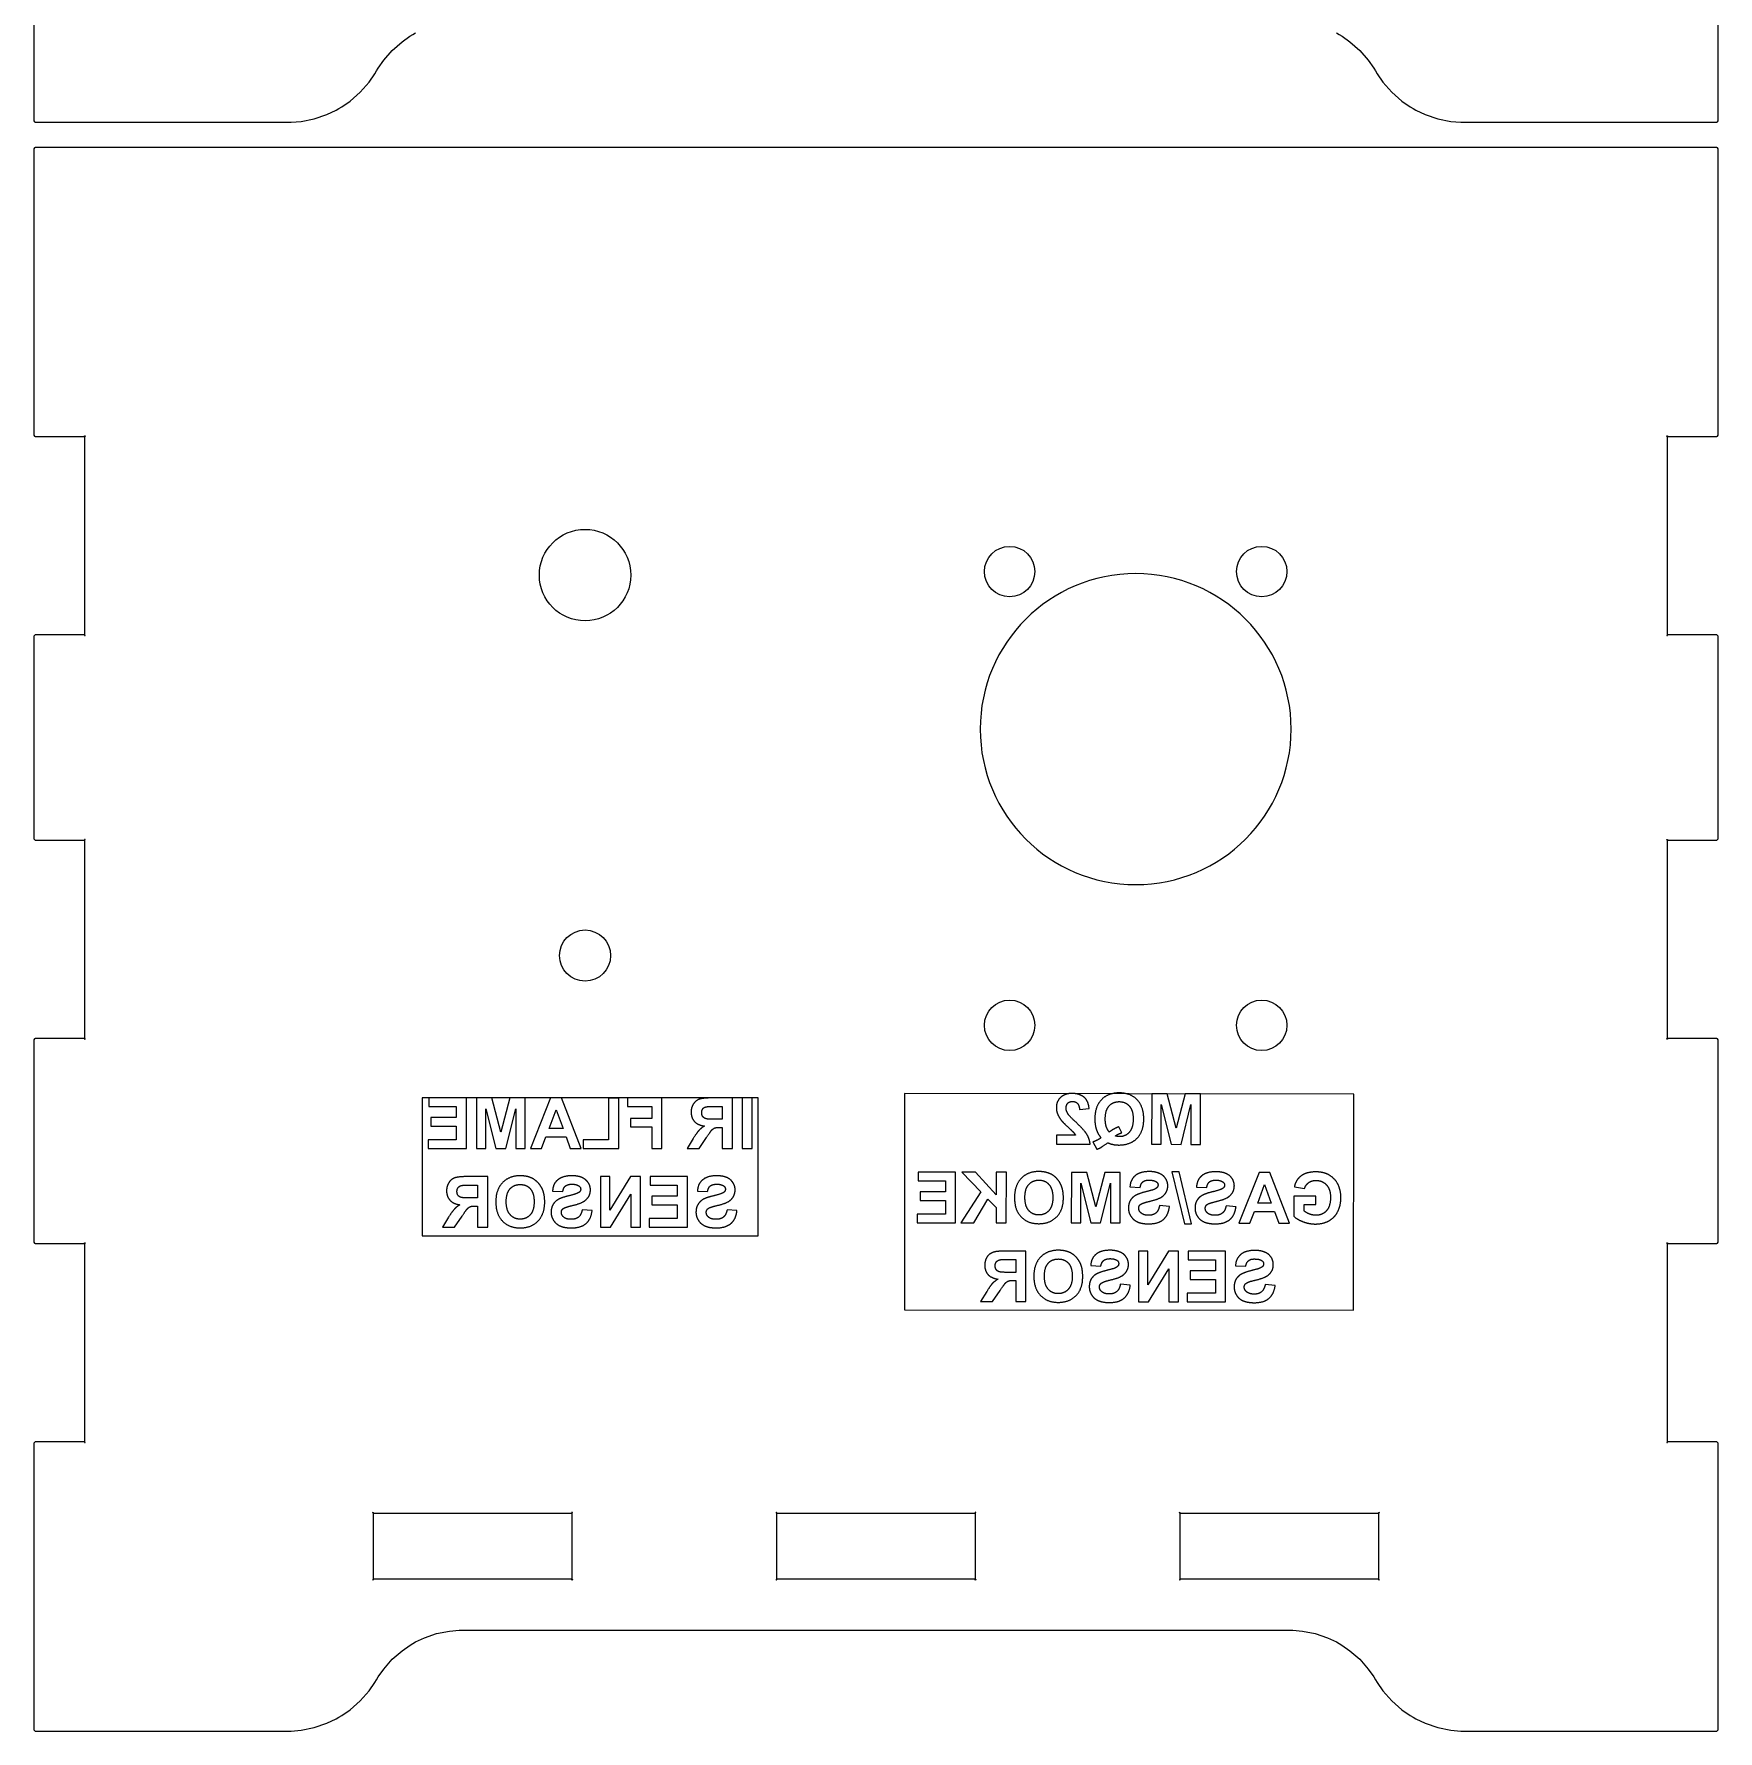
# Model space of a CAD drawing. Header units: millimetres. Extents: x 10 to 212, y 10 to 409.
# Drawn here: x 10 to 110.2, y 10 to 111 of the extents above; entities that cross this region are included whole.
import ezdxf

# ---------------------------------------------------------------- set-up
doc = ezdxf.new("R2010")
doc.units = ezdxf.units.MM
doc.layers.get('0').update_dxf_attribs({"linetype": 'CONTINUOUS'})

msp = doc.modelspace()

# ---------------------------------------------------------------- linework, layer by layer
for p, q in [((35.73, 47.66), (33.5, 47.66)), ((33.5, 47.66), (33.5, 47.15)), ((35.73, 44.66), (35.73, 47.66)), ((37.24, 47.66), (36.33, 47.66)), ((36.33, 47.66), (36.33, 44.66)), ((37.78, 45.62), (37.24, 47.66)), ((38.32, 47.66), (37.78, 45.62)), ((39.23, 47.66), (38.32, 47.66)), ((39.23, 44.66), (39.23, 47.66)), ((40.74, 47.66), (39.54, 44.66)), ((41.38, 47.66), (40.74, 47.66)), ((42.55, 44.66), (41.38, 47.66)), ((44.79, 47.64), (44.18, 47.64)), ((44.18, 47.64), (44.18, 45.17)), ((44.79, 44.66), (44.79, 47.64)), ((47.36, 47.66), (45.31, 47.66)), ((45.31, 47.66), (45.31, 47.15)), ((47.36, 44.66), (47.36, 47.66)), ((51.56, 47.66), (50.28, 47.66)), ((51.56, 44.66), (51.56, 47.66)), ((52.74, 47.66), (52.13, 47.66)), ((52.13, 47.66), (52.13, 44.66)), ((52.74, 44.66), (52.74, 47.66)), ((76.51, 47.91), (76.5, 44.91)), ((77.42, 47.91), (76.51, 47.91)), ((77.95, 45.86), (77.42, 47.91)), ((78.5, 47.9), (77.95, 45.86)), ((79.41, 47.9), (78.5, 47.9)), ((79.4, 44.9), (79.41, 47.9)), ((33.5, 47.15), (35.12, 47.15)), ((35.12, 46.49), (33.62, 46.49)), ((33.62, 46.49), (33.62, 45.98)), ((35.12, 47.15), (35.12, 46.49)), ((36.89, 44.66), (36.89, 47.02)), ((36.89, 47.02), (37.49, 44.66)), ((38.07, 44.66), (38.67, 47.02)), ((38.67, 47.02), (38.67, 44.66)), ((40.66, 45.85), (41.07, 46.96)), ((41.07, 46.96), (41.48, 45.85)), ((45.31, 47.15), (46.76, 47.15)), ((46.76, 46.44), (45.5, 46.44)), ((45.5, 46.44), (45.5, 45.94)), ((46.76, 47.15), (46.76, 46.44)), ((50.48, 47.15), (50.95, 47.15)), ((50.95, 47.15), (50.95, 46.39)), ((72.21, 46.98), (72.78, 47.04)), ((77.07, 44.91), (77.07, 47.27)), ((77.07, 47.27), (77.66, 44.91)), ((78.25, 44.9), (78.84, 47.27)), ((78.84, 47.27), (78.84, 44.9)), ((33.62, 45.98), (35.12, 45.98)), ((35.12, 45.98), (35.12, 45.17)), ((41.48, 45.85), (40.66, 45.85)), ((45.5, 45.94), (46.76, 45.94)), ((46.76, 45.94), (46.76, 44.66)), ((50.95, 46.39), (50.5, 46.39)), ((50.83, 45.91), (50.95, 45.91)), ((50.95, 45.91), (50.95, 44.66)), ((70.83, 45.45), (70.83, 44.91)), ((71.97, 45.45), (70.83, 45.45)), ((74.72, 45.59), (74.55, 45.94)), ((35.12, 45.17), (33.45, 45.17)), ((33.45, 45.17), (33.45, 44.66)), ((33.45, 44.66), (35.73, 44.66)), ((36.33, 44.66), (36.89, 44.66)), ((37.49, 44.66), (38.07, 44.66)), ((38.67, 44.66), (39.23, 44.66)), ((39.54, 44.66), (40.2, 44.66)), ((40.2, 44.66), (40.46, 45.34)), ((40.46, 45.34), (41.66, 45.34)), ((41.66, 45.34), (41.91, 44.66)), ((41.91, 44.66), (42.55, 44.66)), ((44.18, 45.17), (42.68, 45.17)), ((42.68, 45.17), (42.68, 44.66)), ((42.68, 44.66), (44.79, 44.66)), ((46.76, 44.66), (47.36, 44.66)), ((49.23, 45.25), (48.86, 44.66)), ((48.86, 44.66), (49.58, 44.66)), ((49.58, 44.66), (50.02, 45.31)), ((50.95, 44.66), (51.56, 44.66)), ((52.13, 44.66), (52.74, 44.66)), ((70.83, 44.91), (72.84, 44.91)), ((73, 45.04), (73.23, 44.61)), ((76.5, 44.91), (77.07, 44.91)), ((77.66, 44.91), (78.25, 44.9)), ((78.84, 44.9), (79.4, 44.9)), ((37, 42.98), (35.73, 42.98)), ((35.92, 42.47), (36.4, 42.47)), ((36.4, 42.47), (36.4, 41.71)), ((37, 39.98), (37, 42.98)), ((44.26, 42.98), (43.7, 42.98)), ((43.7, 42.98), (43.7, 39.98)), ((45.49, 42.98), (44.26, 40.98)), ((44.26, 40.98), (44.26, 42.98)), ((46.08, 42.98), (45.49, 42.98)), ((46.08, 39.98), (46.08, 42.98)), ((48.88, 42.98), (46.66, 42.98)), ((46.66, 42.98), (46.66, 42.47)), ((46.66, 42.47), (48.28, 42.47)), ((48.28, 42.47), (48.28, 41.81)), ((48.88, 39.98), (48.88, 42.98)), ((64.84, 43.24), (62.61, 43.24)), ((62.61, 43.24), (62.61, 42.73)), ((62.61, 42.73), (64.23, 42.73)), ((64.23, 42.73), (64.23, 42.07)), ((64.84, 40.24), (64.84, 43.24)), ((66.03, 43.24), (65.21, 43.24)), ((65.21, 43.24), (66.34, 42.07)), ((67.25, 41.9), (66.03, 43.24)), ((67.86, 43.24), (67.25, 43.24)), ((67.25, 43.24), (67.25, 41.9)), ((67.85, 40.24), (67.86, 43.24)), ((71.73, 43.23), (71.72, 40.23)), ((72.64, 43.23), (71.73, 43.23)), ((72.29, 40.23), (72.29, 42.59)), ((72.29, 42.59), (72.88, 40.23)), ((73.17, 41.18), (72.64, 43.23)), ((73.72, 43.23), (73.17, 41.18)), ((73.46, 40.23), (74.06, 42.59)), ((74.62, 43.23), (73.72, 43.23)), ((74.06, 42.59), (74.06, 40.23)), ((74.62, 40.23), (74.62, 43.23)), ((78.14, 43.27), (77.71, 43.27)), ((77.71, 43.27), (78.46, 40.17)), ((78.88, 40.17), (78.14, 43.27)), ((82.89, 43.22), (81.69, 40.22)), ((82.81, 41.4), (83.22, 42.52)), ((83.53, 43.22), (82.89, 43.22)), ((83.22, 42.52), (83.62, 41.4)), ((84.7, 40.21), (83.53, 43.22)), ((36.4, 41.71), (35.95, 41.71)), ((40.86, 42.12), (41.47, 42.1)), ((44.31, 39.98), (45.52, 41.94)), ((45.52, 41.94), (45.52, 39.98)), ((48.28, 41.81), (46.77, 41.81)), ((46.77, 41.81), (46.77, 41.3)), ((49.48, 42.12), (50.08, 42.1)), ((64.23, 42.07), (62.73, 42.07)), ((62.73, 42.07), (62.73, 41.56)), ((62.73, 41.56), (64.23, 41.56)), ((64.23, 41.56), (64.23, 40.75)), ((66.34, 42.07), (65.15, 40.24)), ((65.93, 40.24), (66.76, 41.64)), ((66.76, 41.64), (67.25, 41.14)), ((75.21, 42.37), (75.82, 42.34)), ((79.17, 42.36), (79.78, 42.34)), ((83.62, 41.4), (82.81, 41.4)), ((84.96, 41.82), (84.95, 40.63)), ((86.26, 41.82), (84.96, 41.82)), ((84.99, 42.38), (85.6, 42.27)), ((86.26, 41.32), (86.26, 41.82)), ((34.67, 40.57), (34.31, 39.98)), ((35.03, 39.98), (35.47, 40.63)), ((36.27, 41.23), (36.4, 41.23)), ((36.4, 41.23), (36.4, 39.98)), ((43.21, 40.96), (42.62, 41.01)), ((48.28, 40.49), (46.6, 40.49)), ((46.6, 40.49), (46.6, 39.98)), ((46.77, 41.3), (48.28, 41.3)), ((48.28, 41.3), (48.28, 40.49)), ((51.83, 40.96), (51.24, 41.01)), ((64.23, 40.75), (62.55, 40.75)), ((62.55, 40.75), (62.55, 40.24)), ((67.25, 41.14), (67.25, 40.24)), ((77.56, 41.2), (76.97, 41.26)), ((81.52, 41.19), (80.93, 41.25)), ((82.35, 40.22), (82.61, 40.9)), ((82.61, 40.9), (83.81, 40.9)), ((83.81, 40.9), (84.06, 40.22)), ((85.57, 40.94), (85.57, 41.32)), ((85.57, 41.32), (86.26, 41.32)), ((34.31, 39.98), (35.03, 39.98)), ((36.4, 39.98), (37, 39.98)), ((43.7, 39.98), (44.31, 39.98)), ((45.52, 39.98), (46.08, 39.98)), ((46.6, 39.98), (48.88, 39.98)), ((62.55, 40.24), (64.84, 40.24)), ((65.15, 40.24), (65.93, 40.24)), ((67.25, 40.24), (67.85, 40.24)), ((71.72, 40.23), (72.29, 40.23)), ((72.88, 40.23), (73.46, 40.23)), ((74.06, 40.23), (74.62, 40.23)), ((78.46, 40.17), (78.88, 40.17)), ((81.69, 40.22), (82.35, 40.22)), ((84.06, 40.22), (84.7, 40.21)), ((69.02, 38.55), (67.75, 38.55)), ((69.02, 35.55), (69.02, 38.55)), ((75.72, 38.54), (75.71, 35.54)), ((76.28, 38.54), (75.72, 38.54)), ((77.51, 38.54), (76.28, 36.54)), ((76.28, 36.54), (76.28, 38.54)), ((78.1, 38.54), (77.51, 38.54)), ((78.09, 35.54), (78.1, 38.54)), ((80.9, 38.54), (78.67, 38.54)), ((78.67, 38.54), (78.67, 38.03)), ((80.9, 35.54), (80.9, 38.54)), ((67.94, 38.05), (68.41, 38.05)), ((68.41, 38.05), (68.41, 37.28)), ((72.88, 37.69), (73.48, 37.66)), ((76.32, 35.54), (77.53, 37.5)), ((77.53, 37.5), (77.53, 35.54)), ((78.67, 38.03), (80.29, 38.03)), ((80.29, 37.37), (78.79, 37.37)), ((78.79, 37.37), (78.79, 36.86)), ((80.29, 38.03), (80.29, 37.37)), ((81.49, 37.68), (82.1, 37.65)), ((68.41, 37.28), (67.96, 37.28)), ((68.29, 36.81), (68.41, 36.81)), ((68.41, 36.81), (68.41, 35.55)), ((75.23, 36.52), (74.64, 36.58)), ((78.79, 36.86), (80.29, 36.86)), ((80.29, 36.86), (80.29, 36.04)), ((83.85, 36.51), (83.26, 36.57)), ((66.69, 36.14), (66.32, 35.56)), ((66.32, 35.56), (67.04, 35.55)), ((67.04, 35.55), (67.48, 36.21)), ((68.41, 35.55), (69.02, 35.55)), ((75.71, 35.54), (76.32, 35.54)), ((77.53, 35.54), (78.09, 35.54)), ((80.29, 36.04), (78.61, 36.05)), ((78.61, 36.05), (78.61, 35.54)), ((78.61, 35.54), (80.9, 35.54))]:
    msp.add_line(p, q)
for points in [[(10, 122.8), (10, 105.8), (10, 105.78), (10.03, 105.73), (10.08, 105.7), (10.1, 105.7), (13.1, 105.7), (25.1, 105.7), (25.3, 105.7), (25.9, 105.75), (26.68, 105.91), (27.43, 106.16), (27.98, 106.42), (28.15, 106.52), (28.32, 106.62), (28.81, 106.96), (29.41, 107.49), (29.94, 108.09), (30.28, 108.58), (30.38, 108.75), (30.48, 108.92), (30.81, 109.39), (31.32, 109.97), (31.9, 110.48), (32.37, 110.81), (32.54, 110.91), (32.71, 111.01)], [(87.49, 111.01), (87.66, 110.91), (87.83, 110.81), (88.3, 110.48), (88.88, 109.97), (89.39, 109.39), (89.72, 108.92), (89.82, 108.75), (89.92, 108.58), (90.26, 108.09), (90.79, 107.49), (91.38, 106.96), (91.88, 106.62), (92.05, 106.52), (92.22, 106.42), (92.77, 106.16), (93.52, 105.91), (94.3, 105.75), (94.9, 105.7), (95.1, 105.7), (107.1, 105.7), (110.1, 105.7), (110.12, 105.7), (110.17, 105.73), (110.2, 105.78), (110.2, 105.8), (110.2, 122.8)]]:
    msp.add_lwpolyline(points)
for points in [[(13.1, 10), (25.1, 10), (25.3, 10), (25.9, 10.05), (26.68, 10.21), (27.43, 10.46), (27.98, 10.72), (28.15, 10.82), (28.32, 10.92), (28.81, 11.26), (29.41, 11.79), (29.94, 12.39), (30.28, 12.88), (30.38, 13.05), (30.48, 13.22), (30.81, 13.69), (31.32, 14.27), (31.9, 14.78), (32.38, 15.11), (32.54, 15.21), (32.71, 15.31), (33.24, 15.55), (33.96, 15.8), (34.72, 15.95), (35.3, 16), (35.49, 16), (84.71, 16), (84.9, 16), (85.48, 15.95), (86.23, 15.8), (86.96, 15.55), (87.49, 15.31), (87.66, 15.21), (87.82, 15.11), (88.3, 14.78), (88.88, 14.27), (89.39, 13.69), (89.72, 13.22), (89.82, 13.05), (89.92, 12.88), (90.26, 12.39), (90.79, 11.79), (91.38, 11.26), (91.88, 10.92), (92.05, 10.82), (92.22, 10.72), (92.77, 10.46), (93.52, 10.21), (94.3, 10.05), (94.9, 10), (95.1, 10), (107.1, 10), (110.1, 10), (110.12, 10), (110.17, 10.03), (110.2, 10.08), (110.2, 10.1), (110.2, 27.1), (110.2, 27.12), (110.17, 27.17), (110.12, 27.2), (110.1, 27.2), (107.2, 27.2), (107.2, 39), (107.19, 39), (107.16, 39.02), (107.16, 39.04), (107.19, 39.04), (107.2, 39.01), (107.2, 39), (110.1, 39), (110.12, 39), (110.17, 39.03), (110.2, 39.08), (110.2, 39.1), (110.2, 51.1), (110.2, 51.12), (110.17, 51.17), (110.12, 51.2), (110.1, 51.2), (107.2, 51.2), (107.2, 51.19), (107.19, 51.16), (107.16, 51.16), (107.16, 51.19), (107.19, 51.2), (107.2, 51.2), (107.2, 63), (107.19, 63), (107.16, 63.01), (107.16, 63.04), (107.19, 63.04), (107.2, 63.01), (107.2, 63), (110.1, 63), (110.12, 63), (110.17, 63.03), (110.2, 63.08), (110.2, 63.1), (110.2, 75.1), (110.2, 75.12), (110.17, 75.17), (110.12, 75.2), (110.1, 75.2), (107.2, 75.2), (107.19, 75.2), (107.16, 75.19), (107.16, 75.16), (107.19, 75.16), (107.2, 75.19), (107.2, 75.2), (107.2, 87), (107.19, 87), (107.16, 87.01), (107.16, 87.04), (107.19, 87.04), (107.2, 87.01), (107.2, 87), (110.1, 87), (110.12, 87), (110.17, 87.03), (110.2, 87.08), (110.2, 87.1), (110.2, 104.1), (110.2, 104.12), (110.17, 104.17), (110.12, 104.2), (110.1, 104.2), (107.1, 104.2), (13.1, 104.2), (10.1, 104.2), (10.08, 104.2), (10.03, 104.17), (10, 104.12), (10, 104.1), (10, 87.1), (10, 87.08), (10.03, 87.03), (10.08, 87), (10.1, 87), (13, 87), (13, 87.01), (13.01, 87.04), (13.04, 87.04), (13.04, 87.01), (13.01, 87), (13, 87), (13, 75.2), (10.1, 75.2), (10.08, 75.2), (10.03, 75.17), (10, 75.12), (10, 75.1), (10, 63.1), (10, 63.08), (10.03, 63.03), (10.08, 63), (10.1, 63), (13, 63), (13, 51.2), (10.1, 51.2), (10.08, 51.2), (10.03, 51.17), (10, 51.12), (10, 51.1), (10, 39.1), (10, 39.08), (10.03, 39.03), (10.08, 39), (10.1, 39), (13, 39), (13, 39.01), (13.01, 39.04), (13.04, 39.04), (13.04, 39.02), (13.01, 39), (13, 39), (13, 27.2), (13, 27.19), (13.01, 27.16), (13.04, 27.16), (13.04, 27.19), (13.01, 27.2), (13, 27.2), (10.1, 27.2), (10.08, 27.2), (10.03, 27.17), (10, 27.12), (10, 27.1), (10, 10.1), (10, 10.08), (10.03, 10.03), (10.08, 10), (10.1, 10)], [(13.01, 75.2), (13, 75.2), (13, 75.19), (13.01, 75.16), (13.04, 75.16), (13.04, 75.19)], [(13, 63.01), (13, 63), (13.01, 63), (13.04, 63.01), (13.04, 63.04), (13.01, 63.04)], [(13, 51.19), (13.01, 51.16), (13.04, 51.16), (13.04, 51.19), (13.01, 51.2), (13, 51.2)], [(33.09, 39.45), (53.09, 39.45), (53.09, 47.66), (33.09, 47.66)], [(61.79, 35.06), (88.51, 35.03), (88.53, 47.89), (61.8, 47.93)], [(107.19, 27.16), (107.2, 27.19), (107.2, 27.2), (107.19, 27.2), (107.16, 27.19), (107.16, 27.16)], [(30.16, 19.01), (30.16, 18.99), (30.18, 18.98), (30.2, 19.02), (30.2, 19.03), (30.2, 22.97), (30.19, 22.97), (30.16, 22.99), (30.16, 23.01), (30.18, 23.02), (30.2, 22.99), (30.2, 22.97), (42, 22.97), (42.01, 22.97), (42.04, 22.99), (42.04, 23.01), (42.01, 23.02), (42, 22.99), (42, 22.97), (42, 19.03), (42.01, 19.03), (42.04, 19.01), (42.04, 18.99), (42.01, 18.98), (42, 19.02), (42, 19.03), (36.1, 19.03), (30.2, 19.03), (30.19, 19.03)], [(54.19, 22.97), (54.2, 22.97), (54.2, 22.99), (54.18, 23.02), (54.16, 23.01), (54.16, 22.99)], [(60.1, 19.03), (54.2, 19.03), (54.2, 22.97), (66, 22.97), (66.01, 22.97), (66.04, 22.99), (66.04, 23.01), (66.01, 23.02), (66, 22.99), (66, 22.97), (66, 19.03), (66.01, 19.03), (66.04, 19.01), (66.04, 18.99), (66.01, 18.98), (66, 19.02), (66, 19.03)], [(90, 19.03), (84.1, 19.03), (78.2, 19.03), (78.19, 19.03), (78.16, 19.01), (78.16, 18.99), (78.18, 18.98), (78.2, 19.02), (78.2, 19.03), (78.2, 22.97), (78.19, 22.97), (78.16, 22.99), (78.16, 23.01), (78.18, 23.02), (78.2, 22.99), (78.2, 22.97), (90, 22.97), (90, 22.99), (90.01, 23.02), (90.04, 23.01), (90.04, 22.99), (90.01, 22.97), (90, 22.97)], [(54.2, 19.03), (54.19, 19.03), (54.16, 19.01), (54.16, 18.99), (54.18, 18.98), (54.2, 19.02)], [(90.04, 18.99), (90.04, 19.01), (90.01, 19.03), (90, 19.03), (90, 19.02), (90.01, 18.98)]]:
    msp.add_lwpolyline(points, close=True)
for centre, radius in [((42.79, 78.76), 2.72), ((68.05, 78.97), 1.5), ((68.05, 78.97), 1.5), ((83.05, 78.97), 1.5), ((83.05, 78.97), 1.5), ((42.79, 56.13), 1.52), ((42.79, 56.13), 1.52), ((68.05, 51.98), 1.5), ((68.05, 51.98), 1.5), ((83.05, 51.98), 1.5), ((83.05, 51.98), 1.5)]:
    msp.add_circle(centre, radius)
at = {"extrusion": (0, 0, -1)}
msp.add_circle((-75.55, 69.6), 9.25, dxfattribs=at)
for points in [[(49.58, 47.58), (49.36, 47.5), (49.23, 47.29)], [(50.28, 47.66), (49.8, 47.66), (49.58, 47.58)], [(71.08, 47.69), (70.83, 47.45), (70.83, 47.09)], [(71.78, 47.93), (71.34, 47.93), (71.08, 47.69)], [(71.51, 47.35), (71.61, 47.45), (71.8, 47.45)], [(72.46, 47.72), (72.19, 47.92), (71.78, 47.93)], [(71.8, 47.45), (71.98, 47.45), (72.08, 47.34)], [(72.78, 47.04), (72.73, 47.51), (72.46, 47.72)], [(73.51, 47.55), (73.12, 47.15), (73.12, 46.41)], [(74.57, 47.96), (73.9, 47.96), (73.51, 47.55)], [(75.64, 47.55), (75.24, 47.96), (74.57, 47.96)], [(76.03, 46.41), (76.03, 47.14), (75.64, 47.55)], [(49.23, 47.29), (49.1, 47.09), (49.1, 46.82)], [(49.1, 46.82), (49.1, 46.48), (49.3, 46.26)], [(49.73, 46.78), (49.73, 46.93), (49.81, 47.03)], [(49.79, 46.56), (49.73, 46.65), (49.73, 46.78)], [(49.96, 46.43), (49.85, 46.47), (49.79, 46.56)], [(49.81, 47.03), (49.89, 47.12), (50.04, 47.14)], [(50.04, 47.14), (50.11, 47.15), (50.48, 47.15)], [(70.83, 47.09), (70.83, 46.89), (70.9, 46.71)], [(70.9, 46.71), (70.98, 46.52), (71.13, 46.32)], [(71.41, 47.05), (71.41, 47.24), (71.51, 47.35)], [(71.53, 46.7), (71.41, 46.88), (71.41, 47.05)], [(72, 46.21), (71.61, 46.57), (71.53, 46.7)], [(72.08, 47.34), (72.19, 47.23), (72.21, 46.98)], [(73.74, 46.41), (73.74, 46.93), (73.97, 47.19)], [(73.97, 47.19), (74.2, 47.44), (74.57, 47.44)], [(74.57, 47.44), (74.94, 47.44), (75.17, 47.18)], [(75.17, 47.18), (75.4, 46.93), (75.4, 46.41)], [(49.57, 45.73), (49.44, 45.6), (49.23, 45.25)], [(49.3, 46.26), (49.5, 46.04), (49.89, 45.99)], [(49.89, 45.99), (49.7, 45.87), (49.57, 45.73)], [(50.5, 46.39), (50.07, 46.39), (49.96, 46.43)], [(50.02, 45.31), (50.25, 45.66), (50.34, 45.76)], [(50.34, 45.76), (50.43, 45.85), (50.52, 45.88)], [(50.52, 45.88), (50.62, 45.91), (50.83, 45.91)], [(71.13, 46.32), (71.24, 46.19), (71.51, 45.94)], [(71.51, 45.94), (71.78, 45.69), (71.85, 45.61)], [(71.85, 45.61), (71.93, 45.52), (71.97, 45.45)], [(72.65, 45.49), (72.48, 45.76), (72, 46.21)], [(72.84, 44.91), (72.81, 45.21), (72.65, 45.49)], [(73.12, 46.41), (73.12, 46.02), (73.23, 45.73)], [(73.23, 45.73), (73.31, 45.5), (73.49, 45.29)], [(73.8, 45.96), (73.74, 46.16), (73.74, 46.41)], [(73.98, 45.63), (73.86, 45.77), (73.8, 45.96)], [(74.55, 45.94), (74.25, 45.84), (73.98, 45.63)], [(74.34, 45.4), (74.53, 45.53), (74.72, 45.59)], [(75.17, 45.62), (74.94, 45.36), (74.59, 45.36)], [(75.4, 46.41), (75.4, 45.88), (75.17, 45.62)], [(75.63, 45.26), (76.03, 45.67), (76.03, 46.41)], [(73.49, 45.29), (73.27, 45.13), (73, 45.04)], [(73.23, 44.61), (73.36, 44.65), (73.49, 44.72)], [(73.49, 44.72), (73.52, 44.74), (73.9, 44.99)], [(73.9, 44.99), (74.19, 44.86), (74.55, 44.86)], [(74.59, 45.36), (74.46, 45.36), (74.34, 45.4)], [(74.55, 44.86), (75.24, 44.86), (75.63, 45.26)], [(34.68, 42.61), (34.55, 42.4), (34.55, 42.14)], [(35.03, 42.9), (34.81, 42.82), (34.68, 42.61)], [(35.73, 42.98), (35.25, 42.98), (35.03, 42.9)], [(35.25, 42.34), (35.34, 42.44), (35.48, 42.46)], [(35.48, 42.46), (35.56, 42.47), (35.92, 42.47)], [(37.88, 42.62), (37.48, 42.21), (37.48, 41.48)], [(38.94, 43.03), (38.27, 43.03), (37.88, 42.62)], [(38.33, 42.26), (38.56, 42.51), (38.93, 42.51)], [(38.93, 42.51), (39.31, 42.51), (39.53, 42.26)], [(39.58, 42.91), (39.3, 43.03), (38.94, 43.03)], [(39.97, 42.64), (39.79, 42.82), (39.58, 42.91)], [(40.25, 42.23), (40.15, 42.46), (39.97, 42.64)], [(41.16, 42.78), (40.87, 42.54), (40.86, 42.12)], [(42.01, 43.03), (41.45, 43.03), (41.16, 42.78)], [(41.47, 42.1), (41.51, 42.33), (41.63, 42.43)], [(41.63, 42.43), (41.76, 42.53), (42.02, 42.53)], [(42.6, 42.93), (42.36, 43.03), (42.01, 43.03)], [(42.02, 42.53), (42.28, 42.53), (42.43, 42.42)], [(42.43, 42.42), (42.53, 42.35), (42.53, 42.23)], [(42.98, 42.62), (42.85, 42.82), (42.6, 42.93)], [(43.11, 42.19), (43.11, 42.42), (42.98, 42.62)], [(49.78, 42.78), (49.49, 42.54), (49.48, 42.12)], [(50.63, 43.03), (50.06, 43.03), (49.78, 42.78)], [(50.08, 42.1), (50.12, 42.33), (50.25, 42.43)], [(50.25, 42.43), (50.38, 42.53), (50.63, 42.53)], [(51.22, 42.93), (50.97, 43.03), (50.63, 43.03)], [(50.63, 42.53), (50.9, 42.53), (51.05, 42.42)], [(51.05, 42.42), (51.14, 42.35), (51.14, 42.23)], [(51.59, 42.62), (51.46, 42.82), (51.22, 42.93)], [(51.72, 42.19), (51.72, 42.42), (51.59, 42.62)], [(68.74, 42.87), (68.34, 42.46), (68.34, 41.73)], [(69.8, 43.28), (69.13, 43.29), (68.74, 42.87)], [(68.96, 41.74), (68.96, 42.26), (69.19, 42.51)], [(69.19, 42.51), (69.42, 42.77), (69.79, 42.77)], [(69.79, 42.77), (70.17, 42.77), (70.39, 42.51)], [(70.44, 43.16), (70.16, 43.28), (69.8, 43.28)], [(70.39, 42.51), (70.62, 42.25), (70.62, 41.73)], [(70.83, 42.89), (70.65, 43.08), (70.44, 43.16)], [(71.11, 42.48), (71.01, 42.71), (70.83, 42.89)], [(71.25, 41.71), (71.25, 42.17), (71.11, 42.48)], [(75.51, 43.03), (75.23, 42.78), (75.21, 42.37)], [(76.36, 43.28), (75.8, 43.28), (75.51, 43.03)], [(75.82, 42.34), (75.86, 42.57), (75.98, 42.67)], [(75.98, 42.67), (76.11, 42.78), (76.37, 42.77)], [(76.95, 43.17), (76.71, 43.28), (76.36, 43.28)], [(76.37, 42.77), (76.63, 42.77), (76.78, 42.67)], [(76.78, 42.67), (76.88, 42.6), (76.88, 42.48)], [(76.88, 42.48), (76.88, 42.37), (76.79, 42.3)], [(77.33, 42.87), (77.2, 43.07), (76.95, 43.17)], [(77.18, 41.83), (77.46, 42.08), (77.46, 42.44)], [(77.46, 42.44), (77.46, 42.67), (77.33, 42.87)], [(79.47, 43.02), (79.19, 42.78), (79.17, 42.36)], [(80.32, 43.27), (79.76, 43.27), (79.47, 43.02)], [(79.78, 42.34), (79.82, 42.57), (79.94, 42.67)], [(79.94, 42.67), (80.07, 42.77), (80.33, 42.77)], [(80.91, 43.17), (80.67, 43.27), (80.32, 43.27)], [(80.33, 42.77), (80.59, 42.77), (80.74, 42.66)], [(80.74, 42.66), (80.84, 42.59), (80.84, 42.47)], [(80.84, 42.47), (80.84, 42.37), (80.75, 42.29)], [(81.29, 42.86), (81.16, 43.06), (80.91, 43.17)], [(81.14, 41.83), (81.42, 42.08), (81.42, 42.43)], [(81.42, 42.43), (81.42, 42.66), (81.29, 42.86)], [(85.4, 43.03), (85.09, 42.8), (84.99, 42.38)], [(86.27, 43.26), (85.71, 43.26), (85.4, 43.03)], [(85.6, 42.27), (85.66, 42.49), (85.84, 42.62)], [(85.84, 42.62), (86.01, 42.75), (86.27, 42.75)], [(86.99, 43.11), (86.7, 43.26), (86.27, 43.26)], [(86.27, 42.75), (86.67, 42.75), (86.9, 42.49)], [(86.9, 42.49), (87.14, 42.24), (87.14, 41.75)], [(87.57, 42.55), (87.37, 42.92), (86.99, 43.11)], [(87.76, 41.72), (87.76, 42.19), (87.57, 42.55)], [(34.55, 42.14), (34.55, 41.8), (34.75, 41.58)], [(34.75, 41.58), (34.95, 41.36), (35.34, 41.3)], [(35.17, 42.1), (35.17, 42.25), (35.25, 42.34)], [(35.23, 41.87), (35.17, 41.96), (35.17, 42.1)], [(35.4, 41.75), (35.3, 41.78), (35.23, 41.87)], [(35.95, 41.71), (35.51, 41.71), (35.4, 41.75)], [(37.48, 41.48), (37.48, 40.75), (37.87, 40.34)], [(38.1, 41.49), (38.1, 42.01), (38.33, 42.26)], [(38.34, 40.71), (38.1, 40.97), (38.1, 41.49)], [(39.53, 42.26), (39.76, 42), (39.76, 41.48)], [(39.76, 41.48), (39.76, 40.97), (39.53, 40.71)], [(39.99, 40.34), (40.39, 40.75), (40.39, 41.46)], [(40.39, 41.46), (40.39, 41.92), (40.25, 42.23)], [(41.23, 41.64), (41.01, 41.52), (40.89, 41.33)], [(41.88, 41.85), (41.44, 41.75), (41.23, 41.64)], [(42.44, 42.05), (42.32, 41.96), (41.88, 41.85)], [(42.15, 41.29), (42.63, 41.41), (42.83, 41.59)], [(42.53, 42.23), (42.53, 42.13), (42.44, 42.05)], [(42.83, 41.59), (43.11, 41.84), (43.11, 42.19)], [(49.84, 41.64), (49.63, 41.52), (49.51, 41.33)], [(50.5, 41.85), (50.05, 41.75), (49.84, 41.64)], [(51.05, 42.05), (50.94, 41.96), (50.5, 41.85)], [(50.76, 41.29), (51.25, 41.41), (51.45, 41.59)], [(51.14, 42.23), (51.14, 42.13), (51.05, 42.05)], [(51.45, 41.59), (51.72, 41.84), (51.72, 42.19)], [(68.34, 41.73), (68.34, 41), (68.73, 40.59)], [(69.19, 40.96), (68.96, 41.22), (68.96, 41.74)], [(70.62, 41.73), (70.62, 41.22), (70.39, 40.96)], [(70.85, 40.59), (71.25, 41), (71.25, 41.71)], [(75.24, 41.58), (75.12, 41.38), (75.12, 41.1)], [(75.58, 41.88), (75.36, 41.77), (75.24, 41.58)], [(76.23, 42.1), (75.79, 41.99), (75.58, 41.88)], [(75.79, 41.28), (75.85, 41.35), (76.01, 41.41)], [(76.01, 41.41), (76.12, 41.45), (76.5, 41.54)], [(76.79, 42.3), (76.67, 42.2), (76.23, 42.1)], [(76.5, 41.54), (76.98, 41.66), (77.18, 41.83)], [(79.2, 41.57), (79.08, 41.38), (79.08, 41.1)], [(79.54, 41.88), (79.32, 41.77), (79.2, 41.57)], [(80.19, 42.09), (79.75, 41.99), (79.54, 41.88)], [(79.75, 41.27), (79.81, 41.35), (79.97, 41.4)], [(79.97, 41.4), (80.08, 41.44), (80.45, 41.53)], [(80.75, 42.29), (80.63, 42.2), (80.19, 42.09)], [(80.45, 41.53), (80.94, 41.65), (81.14, 41.83)], [(87.14, 41.75), (87.14, 41.21), (86.9, 40.95)], [(87.58, 40.92), (87.76, 41.29), (87.76, 41.72)], [(35.02, 41.05), (34.89, 40.91), (34.67, 40.57)], [(35.34, 41.3), (35.14, 41.19), (35.02, 41.05)], [(35.47, 40.63), (35.7, 40.98), (35.79, 41.07)], [(35.79, 41.07), (35.87, 41.16), (35.97, 41.2)], [(35.97, 41.2), (36.07, 41.23), (36.27, 41.23)], [(38.93, 40.45), (38.57, 40.45), (38.34, 40.71)], [(39.53, 40.71), (39.29, 40.45), (38.93, 40.45)], [(40.89, 41.33), (40.77, 41.14), (40.77, 40.85)], [(40.77, 40.85), (40.77, 40.6), (40.92, 40.37)], [(41.38, 40.85), (41.38, 40.96), (41.44, 41.03)], [(41.53, 40.56), (41.38, 40.69), (41.38, 40.85)], [(41.44, 41.03), (41.51, 41.11), (41.66, 41.16)], [(41.97, 40.44), (41.68, 40.44), (41.53, 40.56)], [(41.66, 41.16), (41.77, 41.2), (42.15, 41.29)], [(42.41, 40.58), (42.25, 40.44), (41.97, 40.44)], [(42.62, 41.01), (42.57, 40.72), (42.41, 40.58)], [(42.85, 40.19), (43.15, 40.45), (43.21, 40.96)], [(49.51, 41.33), (49.39, 41.14), (49.39, 40.85)], [(49.39, 40.85), (49.39, 40.6), (49.54, 40.37)], [(50, 40.85), (50, 40.96), (50.06, 41.03)], [(50.15, 40.56), (50, 40.69), (50, 40.85)], [(50.06, 41.03), (50.12, 41.11), (50.28, 41.16)], [(50.59, 40.44), (50.29, 40.44), (50.15, 40.56)], [(50.28, 41.16), (50.38, 41.2), (50.76, 41.29)], [(51.03, 40.58), (50.86, 40.44), (50.59, 40.44)], [(51.24, 41.01), (51.19, 40.72), (51.03, 40.58)], [(51.47, 40.19), (51.77, 40.45), (51.83, 40.96)], [(68.73, 40.59), (69.12, 40.18), (69.79, 40.18)], [(69.79, 40.7), (69.43, 40.7), (69.19, 40.96)], [(70.39, 40.96), (70.15, 40.7), (69.79, 40.7)], [(69.79, 40.18), (70.45, 40.18), (70.85, 40.59)], [(75.12, 41.1), (75.12, 40.84), (75.27, 40.62)], [(75.27, 40.62), (75.41, 40.39), (75.67, 40.28)], [(75.73, 41.1), (75.73, 41.2), (75.79, 41.28)], [(75.88, 40.81), (75.73, 40.93), (75.73, 41.1)], [(76.32, 40.68), (76.03, 40.68), (75.88, 40.81)], [(76.76, 40.82), (76.59, 40.68), (76.32, 40.68)], [(76.32, 40.17), (76.89, 40.17), (77.2, 40.43)], [(76.97, 41.26), (76.92, 40.96), (76.76, 40.82)], [(77.2, 40.43), (77.5, 40.7), (77.56, 41.2)], [(79.08, 41.1), (79.08, 40.84), (79.23, 40.61)], [(79.23, 40.61), (79.37, 40.39), (79.63, 40.28)], [(79.69, 41.09), (79.69, 41.2), (79.75, 41.27)], [(79.84, 40.8), (79.69, 40.93), (79.69, 41.09)], [(80.28, 40.68), (79.99, 40.68), (79.84, 40.8)], [(80.72, 40.82), (80.55, 40.68), (80.28, 40.68)], [(80.28, 40.17), (80.85, 40.17), (81.16, 40.43)], [(80.93, 41.25), (80.88, 40.96), (80.72, 40.82)], [(81.16, 40.43), (81.46, 40.69), (81.52, 41.19)], [(84.95, 40.63), (85.14, 40.44), (85.5, 40.3)], [(85.89, 40.75), (85.7, 40.83), (85.57, 40.94)], [(86.28, 40.68), (86.09, 40.68), (85.89, 40.75)], [(86.9, 40.95), (86.66, 40.68), (86.28, 40.68)], [(87.06, 40.36), (87.41, 40.56), (87.58, 40.92)], [(37.87, 40.34), (38.27, 39.93), (38.93, 39.93)], [(38.93, 39.93), (39.6, 39.93), (39.99, 40.34)], [(40.92, 40.37), (41.06, 40.15), (41.32, 40.04)], [(41.32, 40.04), (41.58, 39.93), (41.98, 39.93)], [(41.98, 39.93), (42.54, 39.93), (42.85, 40.19)], [(49.54, 40.37), (49.68, 40.15), (49.94, 40.04)], [(49.94, 40.04), (50.2, 39.93), (50.59, 39.93)], [(50.59, 39.93), (51.16, 39.93), (51.47, 40.19)], [(75.67, 40.28), (75.93, 40.17), (76.32, 40.17)], [(79.63, 40.28), (79.89, 40.17), (80.28, 40.17)], [(85.5, 40.3), (85.87, 40.16), (86.24, 40.16)], [(86.24, 40.16), (86.71, 40.16), (87.06, 40.36)], [(67.05, 38.47), (66.83, 38.39), (66.7, 38.19)], [(67.75, 38.55), (67.26, 38.55), (67.05, 38.47)], [(70.95, 38.6), (70.29, 38.6), (69.89, 38.19)], [(71.6, 38.48), (71.32, 38.6), (70.95, 38.6)], [(71.99, 38.21), (71.81, 38.39), (71.6, 38.48)], [(74.03, 38.6), (73.46, 38.6), (73.18, 38.35)], [(74.62, 38.49), (74.37, 38.6), (74.03, 38.6)], [(74.99, 38.19), (74.86, 38.39), (74.62, 38.49)], [(82.65, 38.59), (82.08, 38.59), (81.79, 38.34)], [(83.24, 38.48), (82.99, 38.59), (82.65, 38.59)], [(83.61, 38.18), (83.48, 38.38), (83.24, 38.48)], [(66.7, 38.19), (66.57, 37.98), (66.57, 37.71)], [(66.57, 37.71), (66.57, 37.38), (66.76, 37.16)], [(67.19, 37.67), (67.19, 37.83), (67.27, 37.92)], [(67.25, 37.45), (67.19, 37.54), (67.19, 37.67)], [(67.42, 37.32), (67.31, 37.36), (67.25, 37.45)], [(67.27, 37.92), (67.35, 38.01), (67.5, 38.04)], [(67.5, 38.04), (67.57, 38.05), (67.94, 38.05)], [(69.89, 38.19), (69.49, 37.78), (69.49, 37.05)], [(70.12, 37.06), (70.12, 37.58), (70.35, 37.83)], [(70.35, 37.83), (70.57, 38.08), (70.95, 38.08)], [(70.95, 38.08), (71.32, 38.08), (71.55, 37.83)], [(71.55, 37.83), (71.78, 37.57), (71.78, 37.05)], [(72.27, 37.8), (72.16, 38.03), (71.99, 38.21)], [(72.4, 37.03), (72.4, 37.49), (72.27, 37.8)], [(73.18, 38.35), (72.89, 38.1), (72.88, 37.69)], [(73.9, 37.42), (73.45, 37.31), (73.24, 37.2)], [(73.48, 37.66), (73.52, 37.89), (73.65, 37.99)], [(73.65, 37.99), (73.78, 38.1), (74.03, 38.1)], [(74.45, 37.62), (74.34, 37.52), (73.9, 37.42)], [(74.03, 38.1), (74.3, 38.1), (74.45, 37.99)], [(74.45, 37.99), (74.54, 37.92), (74.54, 37.8)], [(74.54, 37.8), (74.54, 37.69), (74.45, 37.62)], [(74.84, 37.16), (75.12, 37.4), (75.12, 37.76)], [(75.12, 37.76), (75.12, 37.99), (74.99, 38.19)], [(81.79, 38.34), (81.51, 38.09), (81.49, 37.68)], [(82.51, 37.41), (82.07, 37.3), (81.86, 37.19)], [(82.1, 37.65), (82.14, 37.88), (82.27, 37.98)], [(82.27, 37.98), (82.39, 38.09), (82.65, 38.08)], [(83.07, 37.61), (82.95, 37.51), (82.51, 37.41)], [(82.65, 38.08), (82.91, 38.08), (83.06, 37.98)], [(83.06, 37.98), (83.16, 37.91), (83.16, 37.79)], [(83.16, 37.79), (83.16, 37.68), (83.07, 37.61)], [(83.46, 37.14), (83.74, 37.39), (83.74, 37.75)], [(83.74, 37.75), (83.74, 37.98), (83.61, 38.18)], [(67.03, 36.63), (66.9, 36.49), (66.69, 36.14)], [(66.76, 37.16), (66.96, 36.94), (67.36, 36.88)], [(67.36, 36.88), (67.16, 36.76), (67.03, 36.63)], [(67.96, 37.28), (67.53, 37.29), (67.42, 37.32)], [(67.48, 36.21), (67.72, 36.56), (67.8, 36.65)], [(67.8, 36.65), (67.89, 36.74), (67.98, 36.77)], [(67.98, 36.77), (68.08, 36.81), (68.29, 36.81)], [(69.49, 37.05), (69.49, 36.32), (69.89, 35.91)], [(70.35, 36.28), (70.12, 36.54), (70.12, 37.06)], [(71.78, 37.05), (71.78, 36.54), (71.54, 36.28)], [(72.01, 35.91), (72.4, 36.31), (72.4, 37.03)], [(72.91, 36.9), (72.79, 36.71), (72.79, 36.42)], [(72.79, 36.42), (72.79, 36.16), (72.93, 35.94)], [(73.24, 37.2), (73.03, 37.09), (72.91, 36.9)], [(73.39, 36.42), (73.39, 36.52), (73.46, 36.6)], [(73.54, 36.13), (73.39, 36.25), (73.39, 36.42)], [(73.46, 36.6), (73.52, 36.67), (73.68, 36.73)], [(73.68, 36.73), (73.78, 36.77), (74.16, 36.86)], [(74.16, 36.86), (74.65, 36.98), (74.84, 37.16)], [(74.64, 36.58), (74.59, 36.28), (74.42, 36.14)], [(74.86, 35.75), (75.17, 36.02), (75.23, 36.52)], [(81.53, 36.89), (81.41, 36.69), (81.41, 36.41)], [(81.41, 36.41), (81.41, 36.15), (81.55, 35.93)], [(81.86, 37.19), (81.65, 37.08), (81.53, 36.89)], [(82.01, 36.41), (82.01, 36.51), (82.07, 36.59)], [(82.16, 36.12), (82.01, 36.24), (82.01, 36.41)], [(82.07, 36.59), (82.14, 36.66), (82.29, 36.72)], [(82.29, 36.72), (82.4, 36.76), (82.78, 36.85)], [(82.78, 36.85), (83.27, 36.97), (83.46, 37.14)], [(83.26, 36.57), (83.2, 36.27), (83.04, 36.13)], [(83.48, 35.74), (83.79, 36.01), (83.85, 36.51)], [(69.89, 35.91), (70.28, 35.5), (70.94, 35.5)], [(70.94, 36.02), (70.58, 36.02), (70.35, 36.28)], [(71.54, 36.28), (71.31, 36.02), (70.94, 36.02)], [(70.94, 35.5), (71.61, 35.5), (72.01, 35.91)], [(72.93, 35.94), (73.07, 35.71), (73.34, 35.6)], [(73.34, 35.6), (73.6, 35.49), (73.99, 35.49)], [(73.98, 36), (73.69, 36), (73.54, 36.13)], [(74.42, 36.14), (74.26, 36), (73.98, 36)], [(73.99, 35.49), (74.56, 35.49), (74.86, 35.75)], [(81.55, 35.93), (81.69, 35.7), (81.95, 35.59)], [(81.95, 35.59), (82.22, 35.48), (82.61, 35.48)], [(82.6, 35.99), (82.31, 35.99), (82.16, 36.12)], [(83.04, 36.13), (82.88, 35.99), (82.6, 35.99)], [(82.61, 35.48), (83.18, 35.48), (83.48, 35.74)]]:
    msp.add_open_spline(points, degree=2)

doc.saveas('drawing.dxf')
